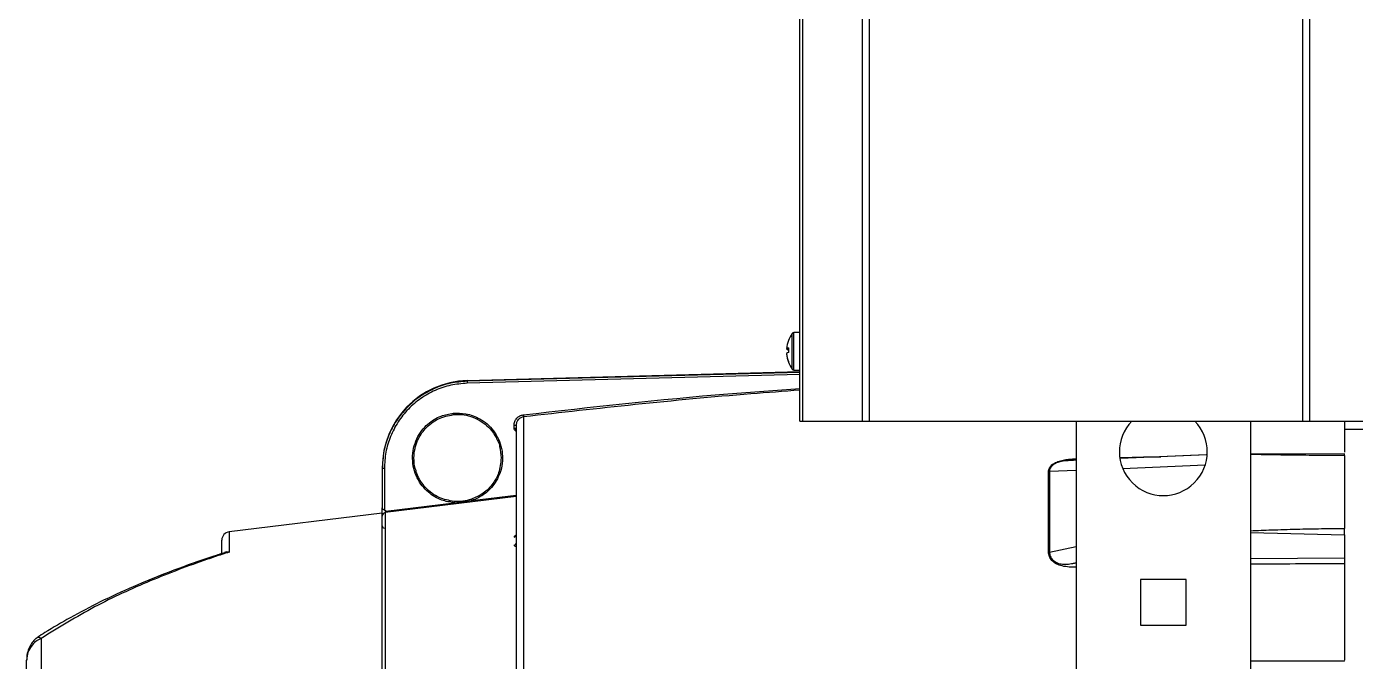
# Model space of a CAD drawing. Extents: x 17.1 to 113.1, y 3.8 to 84.5.
# Drawn here: x 17.11 to 26.63, y 37.1 to 41.66 of the extents above; entities that cross this region are included whole.
import ezdxf

# ---------------------------------------------------------------- set-up
doc = ezdxf.new("R2010")
doc.units = 0
doc.header["$MEASUREMENT"] = 0
doc.layers.add('OBJECT', color=7, linetype='CONTINUOUS')

msp = doc.modelspace()

# ---------------------------------------------------------------- linework, layer by layer
at = {"layer": 'OBJECT'}
for p, q in [((22.6519, 38.8265), (22.6519, 45.6015)), ((22.6724, 38.8265), (22.6724, 45.6015)), ((23.0998, 38.8265), (23.0998, 45.6015)), ((23.1493, 38.8265), (23.1493, 45.6015)), ((26.2545, 45.6015), (26.2545, 38.8265)), ((26.304, 45.6015), (26.304, 38.8265)), ((22.5963, 39.1977), (22.5963, 39.4552)), ((22.6519, 39.4615), (22.6085, 39.4615)), ((22.6085, 39.1915), (22.6085, 39.4615)), ((22.5564, 39.3466), (22.5689, 39.3453)), ((22.5688, 39.3418), (22.5564, 39.3429)), ((22.5564, 39.3063), (22.5568, 39.3064)), ((22.6519, 39.1784), (20.2655, 39.1159)), ((22.6519, 39.1741), (20.2655, 39.1118)), ((22.6519, 39.1596), (20.2659, 39.0972)), ((22.6085, 39.1915), (22.6519, 39.1915)), ((20.2655, 39.1159), (20.2655, 39.1118)), ((20.6019, 38.774), (20.6019, 38.7963)), ((20.6699, 38.8566), (20.6699, 36.8749)), ((22.6519, 38.8265), (22.6724, 38.8265)), ((22.6724, 38.8265), (23.0998, 38.8265)), ((23.0998, 38.8265), (23.1493, 38.8265)), ((23.1493, 38.8265), (26.2545, 38.8265)), ((24.6319, 38.8265), (24.6319, 35.0639)), ((25.8819, 38.8265), (25.8819, 35.0639)), ((26.2545, 38.8265), (26.304, 38.8265)), ((26.304, 38.8265), (26.7314, 38.8265)), ((26.5569, 38.8265), (26.5569, 38.6032)), ((26.7632, 38.7665), (26.5569, 38.7665)), ((26.5569, 38.592), (25.8819, 38.59)), ((24.6319, 38.5448), (24.595, 38.5433)), ((25.5712, 38.5849), (24.9456, 38.5584)), ((25.565, 38.5845), (24.9511, 38.5584)), ((24.9654, 38.4872), (25.5569, 38.5112)), ((26.5569, 38.5791), (26.5569, 38.0559)), ((19.6569, 38.4851), (19.6569, 38.204)), ((19.6719, 38.4855), (19.6719, 38.1867)), ((24.4404, 38.4659), (24.4334, 38.4654)), ((24.4404, 38.4659), (24.6319, 38.4737)), ((20.6169, 38.2853), (19.6789, 38.1697)), ((19.6818, 38.1798), (20.1718, 38.2402)), ((20.1718, 38.2402), (20.2993, 38.2559)), ((20.2993, 38.2559), (20.6169, 38.2951)), ((19.6569, 38.1665), (18.5596, 38.0317)), ((19.6569, 36.8895), (19.6569, 38.1665)), ((19.6818, 38.1798), (19.6719, 38.1867)), ((19.6789, 38.1697), (19.6789, 36.8572)), ((18.5596, 38.0317), (18.5596, 37.8864)), ((25.8819, 38.0263), (26.5569, 38.0114)), ((18.5069, 37.8791), (18.5069, 37.9722)), ((24.4404, 37.8867), (24.6319, 37.9271)), ((26.5569, 38.0114), (26.5569, 37.8437)), ((26.5569, 37.8437), (25.8819, 37.839)), ((26.5569, 37.802), (26.5569, 37.1125)), ((25.4209, 37.6905), (25.0929, 37.6905)), ((25.0929, 37.6905), (25.0929, 37.3625)), ((25.4209, 37.3625), (25.4209, 37.6905)), ((25.0929, 37.3625), (25.4209, 37.3625)), ((17.2123, 37.2677), (17.2123, 34.4453)), ((17.1069, 34.6004), (17.1069, 37.1125)), ((25.8819, 37.1062), (26.5569, 37.1058)), ((26.5569, 37.1054), (25.8819, 37.1057)), ((26.5569, 37.1054), (26.5569, 37.1058))]:
    msp.add_line(p, q, dxfattribs=at)
at = {"layer": 'OBJECT', "flags": 128}
for points in [[(20.1659, 38.8828), (20.1661, 38.8808), (20.1663, 38.8789), (20.1665, 38.8771), (20.1666, 38.8755), (20.1667, 38.8743), (20.1668, 38.8733), (20.1669, 38.8727), (20.1669, 38.8725)], [(17.187, 37.2762), (17.1877, 37.2766), (17.1942, 37.2775), (17.2026, 37.2744), (17.2123, 37.2677)]]:
    msp.add_lwpolyline(points, dxfattribs=at)
at = {"layer": 'OBJECT'}
for centre, radius, start, end in [((22.7757, 39.3265), 0.2208, 144.3318, 159.58293), ((22.6085, 39.4465), 0.015, 90, 144.3318), ((22.7738, 39.3285), 0.2182, 159.71992, 175.23367), ((22.5712, 39.3262), 0.0252, 94.54269, 125.93197), ((22.5703, 39.4028), 0.00169, 132.30632, 187.53729), ((22.8356, 39.3343), 0.267, 176.34245, 183.65755), ((22.5777, 39.3658), 0.0313, 227.22116, 254.24935), ((22.5777, 39.2871), 0.0313, 105.74973, 132.77976), ((22.7765, 39.3285), 0.2209, 184.77752, 200.16302), ((22.7738, 39.3245), 0.2182, 184.76632, 200.28012), ((22.836, 39.3186), 0.2674, 178.31776, 180.33783), ((22.573, 39.2503), 0.00431, 151.66651, 191.58419), ((22.7757, 39.3265), 0.2208, 200.41707, 215.6682), ((22.6085, 39.2065), 0.015, 215.6682, 270), ((20.2819, 38.4912), 0.625, 91.5, 180), ((22.5037, 39.1589), 2.2387, 181.20523, 181.57857), ((20.6057, 38.9393), 0.143, 268.50412, 274.50225), ((28.0942, 39.7388), 7.4765, 186.66464, 186.77632), ((25.2569, 38.6065), 0.315, 135.70021, 44.29979), ((19.6681, 38.3424), 0.1432, 88.50685, 94.49946), ((20.7024, 38.2012), 0.5321, 174.74278, 175.79169), ((19.9134, 38.1292), 0.4062, 18.18384, 19.55822), ((19.6818, 38.1449), 0.0249, 96.86521, 179.90099), ((18.5669, 37.9722), 0.06, 97, 180), ((19.6719, 38.0742), 0.015, 180, 269), ((20.603, 38.0086), 0.0139, 272.93259, 356.61136), ((20.6032, 37.9504), 0.0137, 272.13451, 355.83275)]:
    msp.add_arc(centre, radius, start, end, dxfattribs=at)
for points, knots in [([(20.2655, 39.1118), (20.2251, 39.1085), (20.1445, 39.1018), (20.0289, 39.0624), (19.9231, 39.0033), (19.8309, 38.9248), (19.7552, 38.8301), (19.6999, 38.7233), (19.6638, 38.6069), (19.6592, 38.5263), (19.6569, 38.4851)], [0, 0, 0, 0, 0.125536, 0.250752, 0.375675, 0.500324, 0.624651, 0.75007, 0.872262, 1, 1, 1, 1]), ([(20.2659, 39.0972), (20.2264, 39.094), (20.1477, 39.0874), (20.0349, 39.049), (19.9317, 38.9914), (19.8415, 38.9145), (19.7677, 38.822), (19.7133, 38.7169), (19.6784, 38.6034), (19.674, 38.5248), (19.6719, 38.4855)], [0, 0, 0, 0, 0.125719, 0.250525, 0.375694, 0.500217, 0.625479, 0.750016, 0.875168, 1, 1, 1, 1]), ([(20.6682, 38.8711), (21.157, 38.9266), (21.8171, 39.0015), (22.4798, 39.0473), (22.6519, 39.0592)], [0, 0, 0, 0, 0.7403371, 1, 1, 1, 1]), ([(22.6519, 39.0477), (22.5348, 39.0391), (22.1401, 39.01), (21.4792, 38.9473), (20.9363, 38.8865), (20.6699, 38.8566)], [0, 0, 0, 0, 0.176896, 0.596209, 1, 1, 1, 1]), ([(20.1718, 38.2402), (20.142, 38.245), (20.0757, 38.2557), (19.9982, 38.3028), (19.9416, 38.3609), (19.9051, 38.4186), (19.8806, 38.4859), (19.8716, 38.5588), (19.8793, 38.6318), (19.9025, 38.6995), (19.938, 38.7579), (19.9935, 38.817), (20.0701, 38.8655), (20.1363, 38.8774), (20.1659, 38.8828)], [0, 0, 0, 0, 0.094074, 0.210093, 0.27667, 0.34806, 0.423062, 0.50001, 0.576957, 0.651956, 0.723342, 0.789916, 0.905928, 1, 1, 1, 1]), ([(19.8844, 38.5615), (19.8858, 38.5842), (19.8886, 38.6274), (19.9133, 38.7007), (19.9645, 38.7796), (20.0544, 38.8496), (20.13, 38.865), (20.1669, 38.8725)], [0, 0, 0, 0, 0.148554, 0.28166, 0.500747, 0.756294, 1, 1, 1, 1]), ([(20.1659, 38.8828), (20.1958, 38.8832), (20.2624, 38.8842), (20.3459, 38.852), (20.4108, 38.806), (20.4564, 38.7572), (20.4924, 38.6973), (20.5149, 38.6294), (20.522, 38.5583), (20.5135, 38.4889), (20.4917, 38.4258), (20.4512, 38.3573), (20.388, 38.2939), (20.3268, 38.2677), (20.2993, 38.2559)], [0, 0, 0, 0, 0.095179, 0.211682, 0.27816, 0.349213, 0.423683, 0.499986, 0.576292, 0.650765, 0.721823, 0.788306, 0.904817, 1, 1, 1, 1]), ([(20.1669, 38.8725), (20.1876, 38.8733), (20.2297, 38.875), (20.2929, 38.8611), (20.3537, 38.8346), (20.4075, 38.7955), (20.4449, 38.7539), (20.4661, 38.721), (20.4759, 38.7025), (20.4805, 38.6927), (20.4828, 38.6877), (20.4839, 38.6851), (20.4844, 38.6838), (20.4847, 38.6832), (20.4849, 38.6829), (20.4849, 38.6827), (20.485, 38.6826), (20.485, 38.6826), (20.485, 38.6826), (20.485, 38.6826), (20.485, 38.6826), (20.485, 38.6826), (20.485, 38.6825), (20.485, 38.6825), (20.4935, 38.6705), (20.5017, 38.6296), (20.5063, 38.5886), (20.5094, 38.5615)], [0, 0, 0, 0, 0.119149, 0.242175, 0.369082, 0.49987, 0.622216, 0.689716, 0.725043, 0.743099, 0.752225, 0.756813, 0.759113, 0.760264, 0.76084, 0.761128, 0.761272, 0.761345, 0.76138, 0.761398, 0.761408, 0.761412, 0.761414, 0.761415, 0.761416, 0.842376, 1, 1, 1, 1]), ([(20.6019, 38.7963), (20.6029, 38.8055), (20.6048, 38.8237), (20.6197, 38.8473), (20.6414, 38.865), (20.6593, 38.8691), (20.6682, 38.8711)], [0, 0, 0, 0, 0.250273, 0.50013, 0.750038, 1, 1, 1, 1]), ([(20.6699, 38.8566), (20.663, 38.8551), (20.6487, 38.8519), (20.6318, 38.8383), (20.6223, 38.8232), (20.6177, 38.8093), (20.6172, 38.8011), (20.6169, 38.7967)], [0, 0, 0, 0, 0.243058, 0.499191, 0.717444, 0.850776, 1, 1, 1, 1]), ([(20.6169, 38.7967), (20.6169, 38.7881), (20.6169, 38.7708), (20.6169, 38.7126), (20.6169, 38.6296), (20.6169, 38.5194), (20.6169, 38.3829), (20.6169, 38.2217), (20.6169, 38.038), (20.6169, 37.8341), (20.6169, 37.6139), (20.6169, 37.3806), (20.6169, 37.1385), (20.6169, 36.9694), (20.6169, 36.8856)], [0, 0, 0, 0, 0.0803207, 0.16194, 0.244772, 0.3293776, 0.4144874, 0.5, 0.5855181, 0.670628, 0.755228, 0.8380655, 0.919682, 1, 1, 1, 1]), ([(20.6169, 38.7712), (20.6168, 38.7714), (20.6166, 38.7717), (20.6152, 38.7724), (20.6131, 38.7729), (20.6103, 38.7734), (20.6068, 38.7738), (20.6038, 38.7739), (20.6019, 38.774)], [0, 0, 0, 0, 0.162328, 0.299898, 0.500021, 0.632314, 0.759872, 1, 1, 1, 1]), ([(20.6019, 38.774), (20.6041, 38.773), (20.6103, 38.7702), (20.6146, 38.7662), (20.6173, 38.7637)], [0, 0, 0, 0, 0.359078, 1, 1, 1, 1]), ([(20.6169, 38.7516), (20.6153, 38.7527), (20.6077, 38.7579), (20.6045, 38.7669), (20.6019, 38.774)], [0, 0, 0, 0, 0.210292, 1, 1, 1, 1]), ([(26.5569, 38.5791), (26.502, 38.5792), (26.3871, 38.5795), (26.2125, 38.5813), (26.0424, 38.5836), (25.9323, 38.5854), (25.8819, 38.5862)], [0, 0, 0, 0, 0.24402, 0.510283, 0.77599, 1, 1, 1, 1]), ([(26.5569, 38.5791), (26.5569, 38.5828), (26.5569, 38.5902), (26.5569, 38.5929), (26.5569, 38.5922), (26.5569, 38.592)], [0, 0, 0, 0, 0.425023, 0.850044, 1, 1, 1, 1]), ([(20.1726, 38.2499), (20.1356, 38.2567), (20.0588, 38.2709), (19.9793, 38.3314), (19.9368, 38.3863), (19.9197, 38.4165), (19.9118, 38.4334), (19.908, 38.4423), (19.9062, 38.4468), (19.9053, 38.4491), (19.9048, 38.4503), (19.9046, 38.4509), (19.9045, 38.4512), (19.9045, 38.4513), (19.9044, 38.4514), (19.9044, 38.4514), (19.9044, 38.4514), (19.9044, 38.4515), (19.9044, 38.4515), (19.9044, 38.4515), (19.9044, 38.4515), (19.9044, 38.4515), (19.8997, 38.4535), (19.9015, 38.4685), (19.8853, 38.5009), (19.8848, 38.5352), (19.8844, 38.5615)], [0, 0, 0, 0, 0.2399521, 0.4987942, 0.6200606, 0.6871573, 0.722318, 0.7403003, 0.7493916, 0.7539622, 0.7562539, 0.7574018, 0.7579756, 0.7582624, 0.7584065, 0.7584783, 0.7585143, 0.7585322, 0.7585411, 0.7585454, 0.7585479, 0.7585488, 0.7585504, 0.7865497, 0.8361839, 1, 1, 1, 1]), ([(20.5094, 38.5615), (20.5057, 38.525), (20.4992, 38.4599), (20.451, 38.3726), (20.385, 38.3038), (20.3252, 38.2778), (20.2962, 38.2652)], [0, 0, 0, 0, 0.28003, 0.500009, 0.757775, 1, 1, 1, 1]), ([(24.4334, 38.4654), (24.4347, 38.4735), (24.4374, 38.4898), (24.456, 38.5118), (24.4836, 38.5301), (24.5306, 38.5466), (24.5824, 38.5536), (24.6203, 38.5551), (24.6319, 38.5556)], [0, 0, 0, 0, 0.1454038, 0.2910572, 0.4333395, 0.582158, 0.8724627, 1, 1, 1, 1]), ([(24.6274, 38.5449), (24.6269, 38.5449), (24.6097, 38.5442), (24.5762, 38.5426), (24.5298, 38.5383), (24.4969, 38.5288), (24.4768, 38.5189), (24.4645, 38.5103), (24.454, 38.5), (24.446, 38.4888), (24.4411, 38.477), (24.4406, 38.4693), (24.4404, 38.4659)], [0, 0, 0, 0, 0.006458, 0.207905, 0.402317, 0.551724, 0.61962, 0.701525, 0.767547, 0.850844, 0.935398, 1, 1, 1, 1]), ([(24.9496, 38.5647), (25.0234, 38.5665), (25.1199, 38.5688), (25.2164, 38.5705), (25.239, 38.5709)], [0, 0, 0, 0, 0.7655799, 1, 1, 1, 1]), ([(24.4334, 37.8862), (24.4333, 37.9918), (24.4333, 38.2028), (24.4333, 38.3778), (24.4334, 38.4654)], [0, 0, 0, 0, 0.5000027, 1, 1, 1, 1]), ([(24.4404, 38.4659), (24.4404, 38.3784), (24.4405, 38.2034), (24.4404, 37.9923), (24.4404, 37.8867)], [0, 0, 0, 0, 0.499778, 1, 1, 1, 1]), ([(20.2962, 38.2652), (20.2759, 38.2596), (20.2456, 38.2513), (20.2077, 38.2489), (20.1868, 38.249), (20.1764, 38.2497), (20.1726, 38.2499)], [0, 0, 0, 0, 0.500944, 0.749949, 0.907607, 1, 1, 1, 1]), ([(19.6719, 38.1867), (19.6699, 38.1881), (19.6658, 38.1909), (19.6611, 38.1948), (19.6577, 38.1992), (19.6572, 38.2023), (19.6569, 38.204)], [0, 0, 0, 0, 0.249586, 0.499415, 0.704783, 1, 1, 1, 1]), ([(19.6569, 38.1449), (19.6569, 38.1455), (19.6569, 38.1466), (19.6569, 38.1516), (19.6569, 38.1586), (19.6569, 38.1673), (19.6569, 38.177), (19.6569, 38.1868), (19.6569, 38.1963), (19.6569, 38.2015), (19.6569, 38.204)], [0, 0, 0, 0, 0.124953, 0.249943, 0.374541, 0.499761, 0.62495, 0.749937, 0.874867, 1, 1, 1, 1]), ([(19.6569, 36.8998), (19.6569, 36.9669), (19.6569, 37.1213), (19.6569, 37.3415), (19.6569, 37.5589), (19.6569, 37.748), (19.6569, 37.9047), (19.6569, 38.0241), (19.6569, 38.1081), (19.6569, 38.1328), (19.6569, 38.1449)], [0, 0, 0, 0, 0.098184, 0.225884, 0.35579, 0.486829, 0.617867, 0.747774, 0.875474, 1, 1, 1, 1]), ([(19.6789, 38.1697), (19.6789, 38.1699), (19.6791, 38.1704), (19.6798, 38.1728), (19.6807, 38.176), (19.6815, 38.1785), (19.6818, 38.1798)], [0, 0, 0, 0, 0.241266, 0.487209, 0.741146, 1, 1, 1, 1]), ([(25.8819, 38.0399), (25.9323, 38.0419), (26.0424, 38.0463), (26.2125, 38.0515), (26.3871, 38.0552), (26.502, 38.0557), (26.5569, 38.0559)], [0, 0, 0, 0, 0.22394, 0.489698, 0.755953, 1, 1, 1, 1]), ([(26.5569, 38.0114), (26.5569, 38.0182), (26.5569, 38.0317), (26.5569, 38.0467), (26.5569, 38.054), (26.5569, 38.0559)], [0, 0, 0, 0, 0.425021, 0.850043, 1, 1, 1, 1]), ([(20.6037, 37.9948), (20.6042, 37.9966), (20.6051, 38.0004), (20.6108, 38.0052), (20.6161, 38.0073), (20.6182, 38.0081)], [0, 0, 0, 0, 0.381667, 0.763057, 1, 1, 1, 1]), ([(20.6169, 37.9255), (20.6153, 37.9259), (20.6104, 37.9269), (20.6052, 37.9309), (20.6042, 37.9348), (20.6037, 37.9367)], [0, 0, 0, 0, 0.195051, 0.596529, 1, 1, 1, 1]), ([(18.5253, 37.8804), (18.4853, 37.8677), (18.352, 37.8254), (18.1333, 37.7469), (17.8762, 37.6426), (17.6393, 37.5333), (17.4282, 37.4228), (17.28, 37.3358), (17.204, 37.2871), (17.187, 37.2762)], [0, 0, 0, 0, 0.086263, 0.286958, 0.475955, 0.653016, 0.818159, 0.959269, 1, 1, 1, 1]), ([(18.5596, 37.8864), (18.542, 37.8808), (18.4898, 37.8641), (18.2996, 37.8007), (17.9923, 37.684), (17.591, 37.5013), (17.3385, 37.3455), (17.2123, 37.2677)], [0, 0, 0, 0, 0.037504, 0.11146, 0.407416, 0.703808, 1, 1, 1, 1]), ([(18.4978, 37.8731), (18.4977, 37.8731), (18.4934, 37.8708), (18.4861, 37.8684), (18.4789, 37.8661)], [0, 0, 0, 0, 0.0158387, 1, 1, 1, 1]), ([(18.5596, 37.8864), (18.5594, 37.8864), (18.5477, 37.886), (18.5365, 37.883), (18.5254, 37.8801)], [0, 0, 0, 0, 0.012514, 1, 1, 1, 1]), ([(18.5261, 37.8849), (18.5288, 37.8864), (18.5383, 37.8916), (18.5508, 37.8891), (18.5595, 37.8864), (18.5596, 37.8864)], [0, 0, 0, 0, 0.289325, 0.992098, 1, 1, 1, 1]), ([(24.4404, 37.8867), (24.4392, 37.8866), (24.4369, 37.8864), (24.4345, 37.8863), (24.4334, 37.8862)], [0, 0, 0, 0, 0.499999, 1, 1, 1, 1]), ([(24.6319, 37.7777), (24.6282, 37.7777), (24.6074, 37.7775), (24.5695, 37.7797), (24.5225, 37.7874), (24.4835, 37.8038), (24.4557, 37.8266), (24.4373, 37.8548), (24.4347, 37.8758), (24.4334, 37.8862)], [0, 0, 0, 0, 0.04088, 0.227855, 0.418299, 0.567523, 0.70923, 0.854708, 1, 1, 1, 1]), ([(24.4404, 37.8867), (24.4416, 37.8769), (24.444, 37.8572), (24.4618, 37.8308), (24.489, 37.8105), (24.5252, 37.7991), (24.566, 37.7989), (24.6019, 37.8041), (24.624, 37.8081), (24.6319, 37.8095)], [0, 0, 0, 0, 0.144325, 0.289179, 0.432802, 0.576444, 0.739188, 0.905895, 1, 1, 1, 1]), ([(26.5569, 37.8437), (26.5569, 37.8398), (26.5569, 37.8293), (26.5569, 37.8146), (26.5569, 37.8055), (26.5569, 37.802)], [0, 0, 0, 0, 0.263884, 0.723099, 1, 1, 1, 1]), ([(26.5569, 37.802), (26.4524, 37.8019), (26.2434, 37.8016), (26.0184, 37.8003), (25.8979, 37.799), (25.8819, 37.7989)], [0, 0, 0, 0, 0.46446, 0.928893, 1, 1, 1, 1]), ([(17.2123, 37.2677), (17.1989, 37.2611), (17.1718, 37.2479), (17.1388, 37.2123), (17.1128, 37.1664), (17.1089, 37.1311), (17.1069, 37.1125)], [0, 0, 0, 0, 0.223098, 0.450964, 0.711814, 1, 1, 1, 1]), ([(17.1872, 37.2758), (17.1798, 37.2705), (17.1625, 37.2584), (17.1406, 37.2304), (17.1211, 37.1929), (17.1087, 37.1522), (17.108, 37.1242), (17.1078, 37.1125)], [0, 0, 0, 0, 0.145355, 0.337719, 0.561667, 0.816209, 1, 1, 1, 1])]:
    msp.add_open_spline(points, degree=3, knots=knots, dxfattribs=at)

doc.saveas('drawing.dxf')
